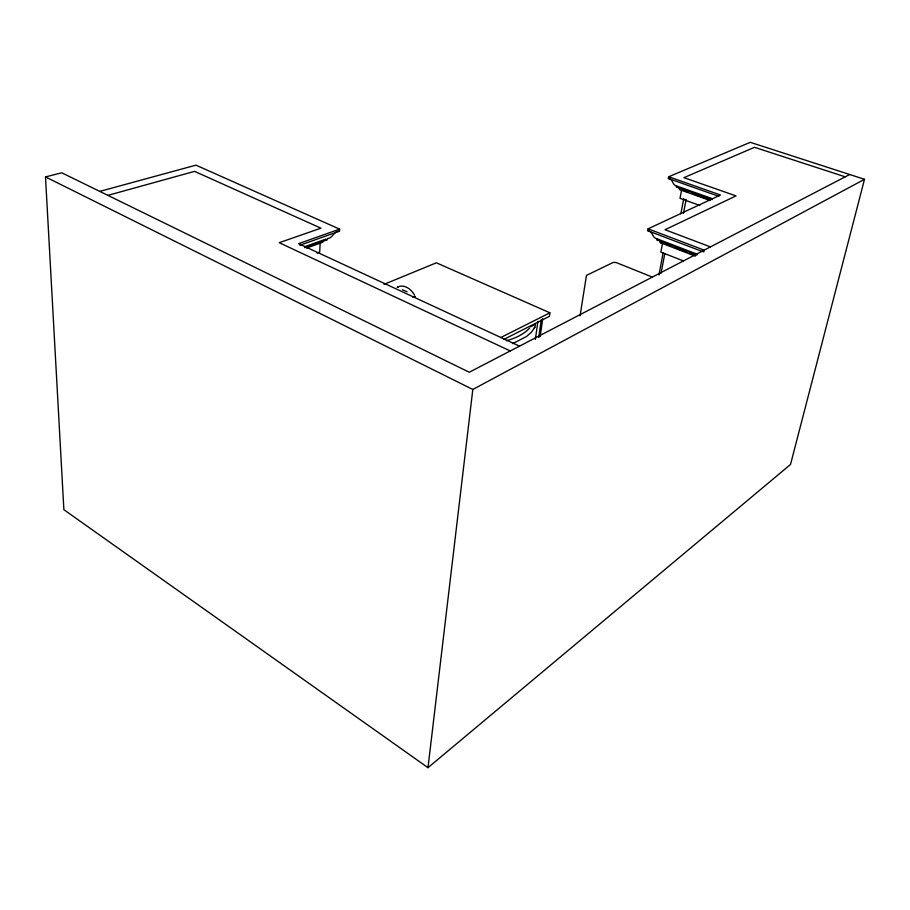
<?xml version="1.0" encoding="UTF-8"?>
<svg xmlns="http://www.w3.org/2000/svg" width="910" height="910" viewBox="0 0 910 910"><rect width="100%" height="100%" fill="white"/><g stroke="black" fill="none" stroke-linecap="round" stroke-linejoin="round"><path stroke-width="1.36" d="M320.206 242.253L319.694 252.104L317.021 253.082M304.736 247.679L327.373 239.557L327.429 238.556C332.867 238.431 333.617 230.935 339.51 231.151L339.623 229.138L195.969 165.154L99.77 191.384M427.996 767.687L472.813 389.469L864.5 179.304L790.517 464.475L427.996 767.687L63.871 509.68L45.5 176.915L61.755 172.786L469.276 372.247L849.69 174.504M535.342 339.407L537.901 321.355M538.731 337.519L541.313 319.433M540.13 336.791L542.724 318.716M383.974 284.375L436.368 262.797L549.89 312.801L549.378 316.35L503.947 339.35M580.079 315.736L586.472 275.389L613.294 262.387L616.15 262.535L652.333 277.095M697.071 254.163L656.94 238.773C652.095 238.136 653.107 231.106 647.761 230.708L648.102 228.819L720.47 195.002L668.691 176.756L668.372 178.485C673.229 178.929 672.183 185.333 676.574 185.97L712.405 198.698M696.889 255.118L656.77 239.705L656.94 238.773M658.965 274.979L663.151 252.65M712.223 199.574L676.414 186.834L676.574 185.97M661.104 273.193L664.766 253.731M681.579 190.054L680.009 198.323L699.836 205.467M680.839 213.861L683.774 198.539M683.467 213.338L686.14 199.381M703.783 252.07L704.169 250.148L648.102 228.819M530.61 326.826L535.273 324.278L534.966 327.111L531.531 332.059L526.719 336.393L512.705 343.616M534.841 327.35L534.181 327.873M529.631 328.135C523.091 334.766 515.208 338.315 506.335 340.75M414.516 296.649L414.164 296.614M414.789 296.683L413.038 297.206M414.334 296.853L415.142 296.341L413.402 297.115M500.625 337.599L549.89 312.801M668.691 176.756L750.272 142.313L864.5 179.304M397.147 287.207L398.455 286.673L397.715 286.98C404.336 283.886 411.434 289.289 414.459 295.067M306.534 248.066L322.572 242.31L324.608 239.99L327.373 239.557M304.782 246.667L326.099 239.034M299.845 245.256L339.51 231.151M339.623 229.138L298.605 243.664L519.485 346.141M107.892 195.366L194.569 171.364L320.923 228.171L279.222 242.697L510.248 350.953M656.77 239.705L659.136 240.376L660.444 242.731L662.582 242.845L660.853 252.127L683.308 260.863M676.414 186.834L678.553 187.46L679.713 189.644L710.221 200.518M402.3 289.767L407.088 291.769M845.208 176.836L754.504 147.306L683.933 177.666L736.008 195.9L665.028 229.73L710.437 246.883M668.372 178.485L718.786 196.298M681.635 189.746L688.279 192.112M692.26 193.534L708.185 199.21M647.761 230.708L702.474 251.569M663.868 243.334L670.317 245.814M675.47 247.793L687.084 252.263M689.655 253.253L693.522 254.732M660.444 242.731L695.297 256.142M45.5 176.915L472.813 389.469"/></g></svg>
